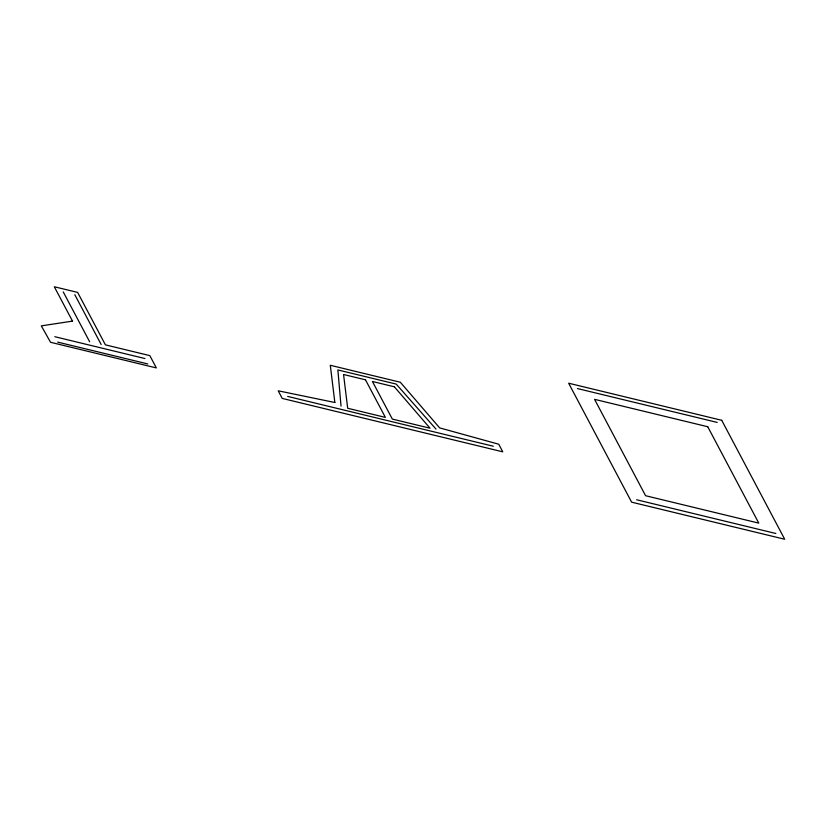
<?xml version="1.0" encoding="UTF-8"?>
<svg xmlns="http://www.w3.org/2000/svg" width="826" height="826" viewBox="0 0 826 826"><rect width="100%" height="100%" fill="white"/><g stroke="black" fill="none" stroke-linecap="round" stroke-linejoin="round"><path stroke-width="1.24" d="M577.446 388.561L717.226 422.416M54.826 336.709L144.942 358.536M287.675 396.418L493.308 446.226M57.686 342.119L147.802 363.946M636.639 499.761L775.841 533.482M436.014 429.107L396.201 384.08L337.865 369.945L341.024 406.093M74.784 294.686L101.164 344.525M63.241 291.898L89.631 341.737M72.502 321.118L41.3 325.867L50.562 342.294L156.351 367.921L149.836 355.624L105.408 344.855L77.634 292.414L54.309 286.756L72.502 321.118M334.85 402.499L278.207 390.812L282.234 398.411L502.776 451.832L498.749 444.223L439.649 427.889L400.331 382.252L330.297 365.278L334.85 402.499M721.717 420.289L568.649 383.212L631.632 502.167L784.7 539.244L721.717 420.289M707.748 426.743L594.565 399.33L645.591 495.714L758.784 523.126L707.748 426.743M365.484 379.805L343.554 374.498L347.684 408.261L385.381 417.398L365.484 379.805M394.363 386.805L372.433 381.488L392.34 419.081L430.036 428.209L394.363 386.805"/></g></svg>
